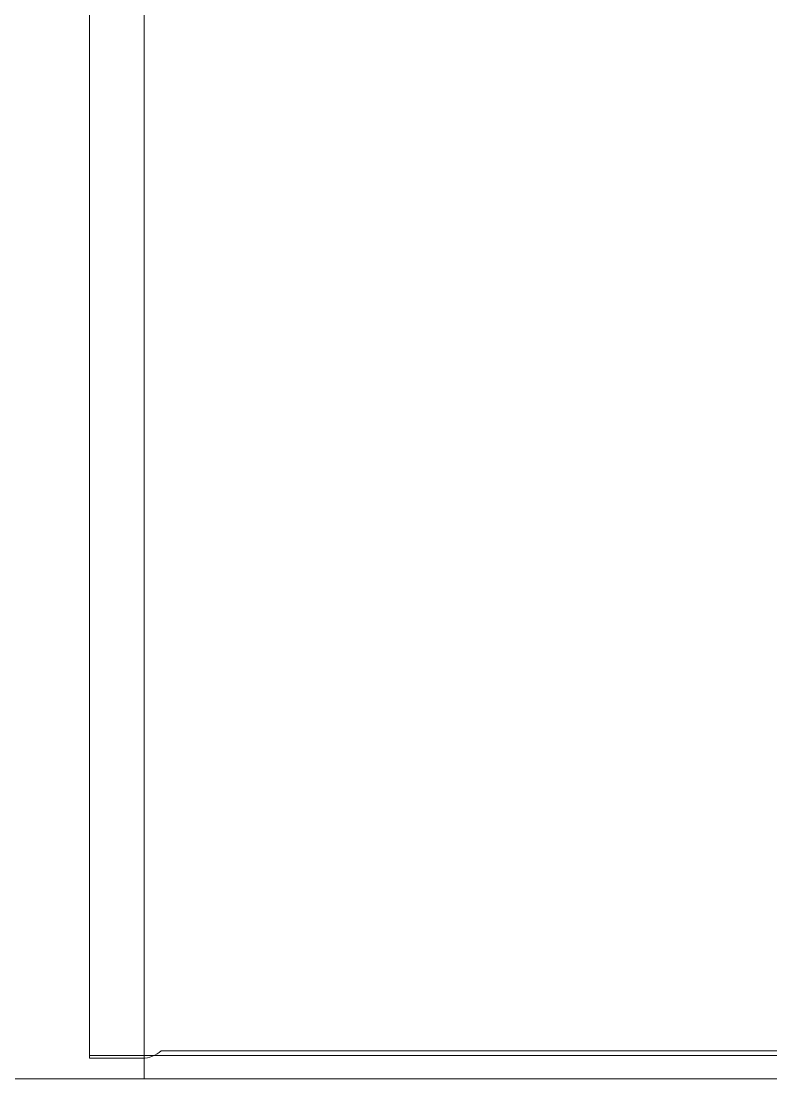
# Model space of a CAD drawing. Header units: millimetres. Extents: x 0 to 140, y -17 to 195.
# Drawn here: x 33.75 to 42.44, y 11.21 to 23.48 of the extents above; entities that cross this region are included whole.
import ezdxf

# ---------------------------------------------------------------- set-up
doc = ezdxf.new("R2010")
doc.units = ezdxf.units.MM

msp = doc.modelspace()

# ---------------------------------------------------------------- linework, layer by layer
at = {"color": 0, "linetype": 'ByBlock', "lineweight": 15}
for p, q in [((34.546, 194.996), (34.546, 11.454)), ((35.177, 11.456), (35.177, 194.996)), ((35.377, 11.541), (139.997, 11.541)), ((34.546, 11.487), (65.392, 11.487)), ((34.546, 11.454), (35.155, 11.454)), ((35.177, 11.215), (35.177, 11.456))]:
    msp.add_line(p, q, dxfattribs=at)
at = {"lineweight": 15}
msp.add_line((0.667, 11.215), (46.739, 11.215), dxfattribs=at)
at = {"color": 0, "linetype": 'ByBlock', "lineweight": 15}
msp.add_arc((35.155, 11.781), 0.327, 270, 312.7211, dxfattribs=at)

doc.saveas('drawing.dxf')
